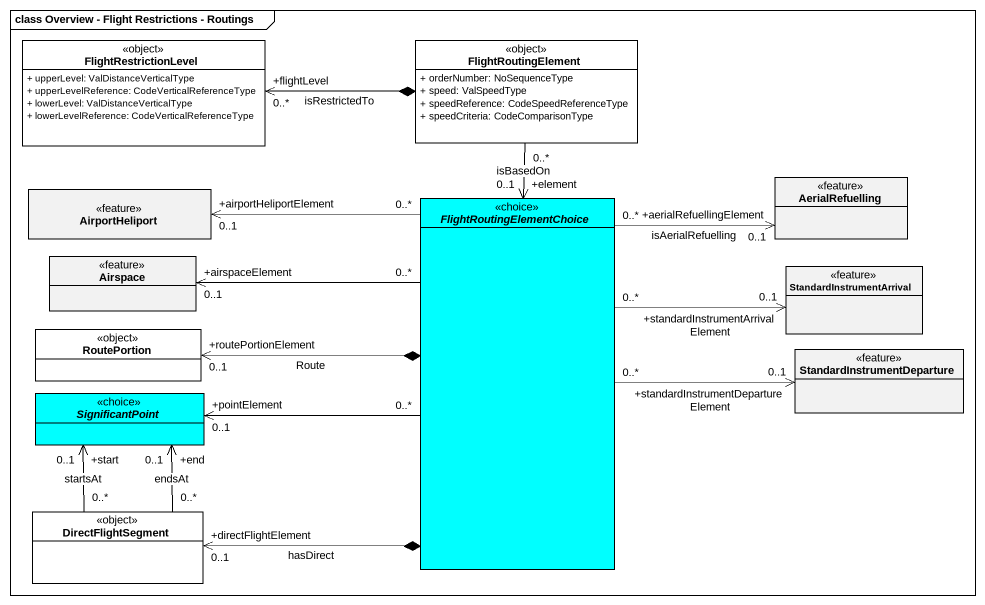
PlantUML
@startuml
mainframe class Overview - Flight Restrictions - Routings
hide circle
hide empty members
skinparam classAttributeIconSize 0
class FlightRestrictionLevel <<object>> #FFFFFF {
  + upperLevel: ValDistanceVerticalType
  + upperLevelReference: CodeVerticalReferenceType
  + lowerLevel: ValDistanceVerticalType
  + lowerLevelReference: CodeVerticalReferenceType
}
class FlightRoutingElement <<object>> #FFFFFF {
  + orderNumber: NoSequenceType
  + speed: ValSpeedType
  + speedReference: CodeSpeedReferenceType
  + speedCriteria: CodeComparisonType
}
class AerialRefuelling <<feature>>
class AirportHeliport <<feature>>
abstract class FlightRoutingElementChoice <<choice>> #00FFFF
class Airspace <<feature>>
class StandardInstrumentArrival <<feature>>
class RoutePortion <<object>> #FFFFFF
class StandardInstrumentDeparture <<feature>>
abstract class SignificantPoint <<choice>> #00FFFF
class DirectFlightSegment <<object>> #FFFFFF
FlightRoutingElement *-left-> "+flightLevel\n0..*" FlightRestrictionLevel : isRestrictedTo
FlightRoutingElement "0..*" --> "+element\n0..1" FlightRoutingElementChoice : isBasedOn
FlightRoutingElementChoice "0..*" -right-> "+aerialRefuellingElement\n0..1" AerialRefuelling : isAerialRefuelling
FlightRoutingElementChoice "0..*" -left-> "+airportHeliportElement\n0..1" AirportHeliport
FlightRoutingElementChoice "0..*" -left-> "+airspaceElement\n0..1" Airspace
FlightRoutingElementChoice "0..*" -right-> "+standardInstrumentArrivalElement\n0..1" StandardInstrumentArrival
FlightRoutingElementChoice *-left-> "+routePortionElement\n0..1" RoutePortion : Route
FlightRoutingElementChoice "0..*" -right-> "+standardInstrumentDepartureElement\n0..1" StandardInstrumentDeparture
FlightRoutingElementChoice "0..*" -left-> "+pointElement\n0..1" SignificantPoint
FlightRoutingElementChoice *-left-> "+directFlightElement\n0..1" DirectFlightSegment : hasDirect
DirectFlightSegment "0..*" -up-> "+end\n0..1" SignificantPoint : endsAt
DirectFlightSegment "0..*" -up-> "+start\n0..1" SignificantPoint : startsAt
@enduml
